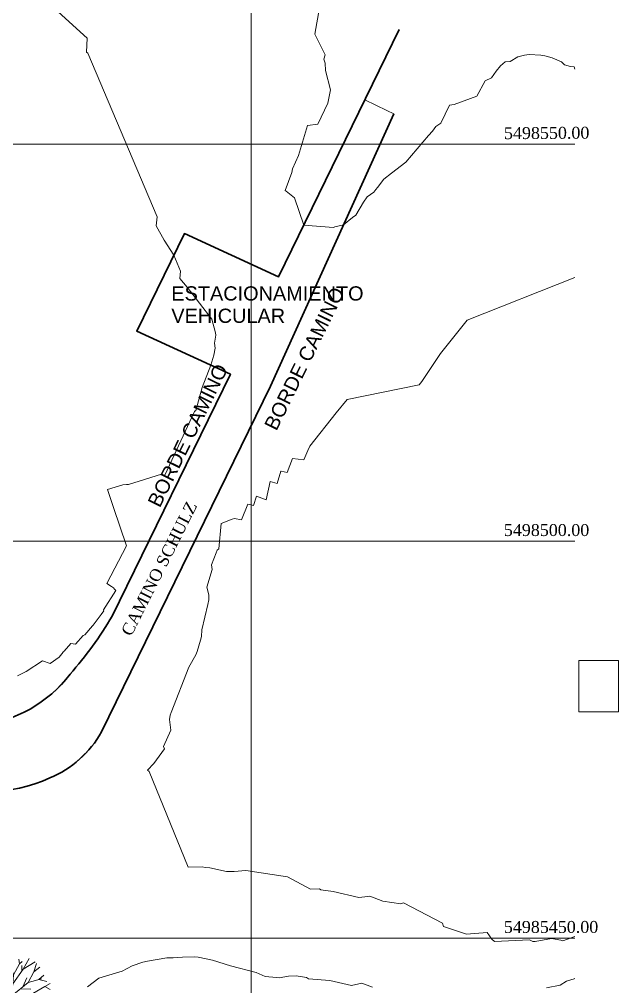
# Model space of a CAD drawing. Header units: metres. Extents: x -207 to 246, y -187 to 169.
# Drawn here: x 170.6 to 246, y -37.2 to 84.7 of the extents above; entities that cross this region are included whole.
import ezdxf

# ---------------------------------------------------------------- set-up
doc = ezdxf.new("R2010")
doc.units = ezdxf.units.M
doc.linetypes.add('Dash_2_', pattern=[0.00635, 0.003175, -0.003175])
for name, color, linetype, lineweight in [('arboles y arbustos', 7, 'Continuous', 9), ('BORDE CAMINO', 7, 'Continuous', 35), ('C-TOPO', 7, 'Continuous', 9), ('C-TOPO-MAJR', 7, 'Continuous', 35), ('C-TOPO-MINR', 7, 'Continuous', 9), ('G-ANNO-REFR', 7, 'Dash_2_', 18), ('grilla', 7, 'Continuous', 9)]:
    doc.layers.add(name, color=color, linetype=linetype, lineweight=lineweight)
doc.layers.add('PR10-ARQ-PL-001-Emplazamiento-C-1_dwg', color=7, linetype='Continuous', lineweight=9, true_color=0x767676)
doc.layers.add('TEXTO', color=5, linetype='Continuous', lineweight=9, true_color=0x0000ff)
doc.styles.add('Arial', font='arial.ttf', dxfattribs={"height": 1.792988})
doc.styles.add('Times New Roman_2', font='times.ttf', dxfattribs={"height": 1.5})
picture_1 = doc.add_image_def('image1.jpg', size_in_pixel=(603, 780))

# ---------------------------------------------------------------- blocks, each defined once
blk = doc.blocks.new('PR10-ARQ-PL-001-Emplazamiento-C-1_dwg_PR10-ARQ-PL-001-Emplazamiento-WIP-A_dwg_arbolito2-671575-PLANTA EMPLAZAMIENTO-674710-PLANTA SUPERFICIES')
at = {"layer": 'arboles y arbustos'}
for p, q in [((-1368, 3061), (-1929, 3801)), ((79, 3660), (-283, 4264)), ((1878, 2746), (565, 895)), ((1704, 3199), (1704, 2495)), ((3531, 3446), (3194, 2410)), ((-3295, 2076), (-3678, 1817)), ((-2547, 1888), (-1721, 1960)), ((2336, 1620), (1807, 496)), ((-3637, 777), (-4331, 473)), ((-1609, 271), (-2183, 115)), ((76, 1135), (516, 326)), ((2821, 188), (1534, 261)), ((-3676, -555), (-4665, -988)), ((-3269, -458), (-3616, -929)), ((-2140, -787), (-2280, -1329)), ((3068, -911), (4732, -361)), ((5457, -647), (4542, -746)), ((-4369, -2226), (-3610, -2120)), ((-716, -1292), (-1676, -1292)), ((6, -2283), (211, -3139)), ((1739, -1838), (3454, -2164)), ((4413, -1655), (5341, -1707)), ((-2796, -3175), (-3300, -4141)), ((-2328, -2920), (-1527, -2458)), ((-2023, -3367), (-2208, -5117)), ((-1156, -4443), (-1342, -5303)), ((-482, -4668), (-87, -4026)), ((3034, -3854), (4001, -4335)), ((1114, -4886), (1071, -5652))]:
    blk.add_line(p, q, dxfattribs=at)
at = {"layer": 'arboles y arbustos', "flags": 128}
for points in [[(-2560, 2465), (-1063, 1554), (-1368, 3061), (-1401, 4150)], [(1385, 3388), (661, 2007), (79, 3660), (221, 4243)], [(1322, 3974), (1385, 3388), (1728, 3690)], [(2623, 4059), (1878, 2746), (3390, 3652)], [(-3197, 2891), (-2560, 2465), (-2576, 3223)], [(-589, 2897), (-531, 2106), (-968, 2495)], [(4172, 1505), (2480, 1049), (3194, 2410), (3940, 2964)], [(-3908, 2302), (-3099, 2004), (-2078, 473)], [(-1063, 1554), (-433, 633), (-531, 2106)], [(2480, 1049), (433, -633), (661, 2007)], [(4449, 1960), (3842, 1426), (4838, 1183)], [(-4583, -358), (-3676, -555), (-2181, -197), (-3637, 777), (-4292, 1176)], [(-2181, -197), (433, -633), (-3312, 1026)], [(-1866, -1951), (433, -633), (-433, 633)], [(4577, 540), (3067, -348), (433, -633), (2646, -2675)], [(5254, 901), (4577, 540), (5249, 185)], [(-1080, -381), (-3199, -1193), (-4453, -2432)], [(-230, -3198), (433, -633), (1795, -2906)], [(997, -2297), (433, -633), (3068, -911), (4413, -1655), (5264, -2335)], [(3067, -348), (4539, -791), (5502, -1281)], [(-3623, -3597), (-2796, -3175), (-1866, -1951), (-3610, -2120), (-3954, -2795)], [(-898, -1396), (-2023, -3367), (-2901, -4596)], [(757, -2895), (997, -2297), (1284, -3142)], [(-1963, -5161), (-1156, -4443), (-230, -3198), (68, -4925)], [(2305, -4291), (1284, -3142), (1114, -4886), (1710, -5354)], [(1996, -4647), (1795, -2906), (3034, -3854), (3507, -4643)], [(4224, -2938), (2646, -2675), (3965, -3695)], [(2561, -5184), (2305, -4291), (3157, -4971)]]:
    blk.add_lwpolyline(points, dxfattribs=at)
blk = doc.blocks.new('PR10-ARQ-PL-001-Emplazamiento-C-1_dwg-674643-PLANTA SUPERFICIES')
at = {"layer": 'BORDE CAMINO', "flags": 128}
for points in [[(182.25, 9.48), (197.14, 39.95), (185.34, 45.38), (191.35, 57.68), (203.19, 52.23), (218.4, 83.37)], [(180.9, -5.12), (202.19, 38.44), (217.72, 72.74)]]:
    blk.add_lwpolyline(points, dxfattribs=at)
at = {"layer": 'BORDE CAMINO'}
for centre, radius, start, end in [((138.94, 35.28), 50.41, 318.9356, 329.2182), ((163.68, 12.31), 16.7, 276.4081, 322.5689), ((169.13, 1.56), 13.54, 292.8693, 330.4421), ((166.6, 5.88), 18.51, 245.2717, 294.8659)]:
    blk.add_arc(centre, radius, start, end, dxfattribs=at)
at = {"layer": 'C-TOPO', "flags": 128}
for points in [[(170.26, -3.04), (171.37, -2.52), (171.51, -2.43), (171.62, -2.38), (172.43, -1.92), (173.45, -1.24), (174.41, -0.49), (174.62, -0.3), (174.65, -0.27), (174.72, -0.21), (175.32, 0.33), (176.17, 1.22), (176.94, 2.16), (176.98, 2.2), (177.13, 2.38), (177.13, 2.39), (178.39, 3.9), (179.76, 5.7), (181.01, 7.5), (181.03, 7.54), (181.04, 7.56), (181.04, 7.56), (182.25, 9.48), (182.53, 10.06), (182.56, 10.12), (184.04, 13.15), (184.16, 13.4), (184.31, 13.7), (187.34, 19.89), (188.26, 21.78), (189.1, 23.49), (189.23, 23.77), (189.3, 23.91), (194.27, 34.09), (194.3, 34.15), (194.33, 34.2), (197.14, 39.95), (196.44, 40.27), (195.96, 40.49), (192.89, 41.91), (191.62, 42.49), (190.98, 42.79), (188.27, 44.04), (187.56, 44.36), (185.34, 45.38), (185.39, 45.48), (185.51, 45.73), (186.12, 46.99), (186.3, 47.36), (188.04, 50.91), (188.71, 52.29), (191.35, 57.68), (197.28, 54.95), (197.48, 54.85), (197.78, 54.72), (198.67, 54.31), (203.19, 52.23), (203.41, 52.68), (204.56, 55.03), (207.83, 61.74), (208.1, 62.28), (208.91, 63.95), (209.05, 64.22), (209.64, 65.44), (209.8, 65.75), (209.82, 65.81), (210.32, 66.83), (211.22, 68.67), (214.08, 74.52), (216.82, 73.19), (217.72, 72.74), (217.45, 72.14), (216.18, 69.34), (214.94, 66.59), (214.13, 64.8), (213.88, 64.26), (213.6, 63.63), (213.08, 62.5), (212.03, 60.17), (211.83, 59.73), (210.91, 57.69), (210.8, 57.45), (209.53, 54.65), (207.48, 50.13), (207.34, 49.82), (207.13, 49.36), (206.07, 47.01), (205.89, 46.6), (204.72, 44.03), (204.4, 43.32), (203.87, 42.15), (202.55, 39.23), (202.19, 38.44), (201.38, 36.77), (200.23, 34.44), (200.21, 34.39), (199.59, 33.12), (199.22, 32.36), (197.93, 29.73), (197.36, 28.56), (196.41, 26.62), (194.69, 23.09), (192.75, 19.13), (192.05, 17.7), (190.8, 15.13), (189.75, 12.98), (188.59, 10.62), (187.67, 8.72), (187.14, 7.64), (186.46, 6.26), (184.33, 1.9), (182.94, -0.95), (182.08, -2.71), (181.44, -4.02), (180.9, -5.12), (180.36, -5.98), (180.32, -6.06), (179.67, -6.93), (179.65, -6.95), (178.92, -7.79), (178.86, -7.85), (178.12, -8.56), (177.27, -9.26), (176.87, -9.53), (176.39, -9.86), (176.35, -9.89), (175.39, -10.44), (174.47, -10.88), (174.39, -10.91), (173.16, -11.43), (171.89, -11.86), (170.6, -12.19), (169.29, -12.44)], [(169.29, -12.44), (170.6, -12.19), (171.89, -11.86), (173.16, -11.43), (174.39, -10.91), (174.47, -10.88), (175.39, -10.44), (176.35, -9.89), (176.39, -9.86), (176.87, -9.53), (177.27, -9.26), (178.12, -8.56), (178.86, -7.85), (178.92, -7.79), (179.65, -6.95), (179.67, -6.93), (180.32, -6.06), (180.36, -5.98), (180.9, -5.12), (181.44, -4.02), (182.08, -2.71), (182.94, -0.95), (184.33, 1.9), (186.46, 6.26), (187.14, 7.64), (187.67, 8.72), (188.59, 10.62), (189.75, 12.98), (190.8, 15.13), (192.05, 17.7), (192.75, 19.13), (194.69, 23.09), (196.41, 26.62), (197.36, 28.56), (197.93, 29.73), (199.22, 32.36), (199.59, 33.12), (200.21, 34.39), (200.23, 34.44), (201.38, 36.77), (202.19, 38.44), (202.55, 39.23), (203.87, 42.15), (204.4, 43.32), (204.72, 44.03), (205.89, 46.6), (206.07, 47.01), (207.13, 49.36), (207.34, 49.82), (207.48, 50.13), (209.53, 54.65), (210.8, 57.45), (210.91, 57.69), (211.83, 59.73), (212.03, 60.17), (213.08, 62.5), (213.6, 63.63), (213.88, 64.26), (214.13, 64.8), (214.94, 66.59), (216.18, 69.34), (217.45, 72.14), (217.72, 72.74), (216.82, 73.19), (214.08, 74.52), (211.22, 68.67), (210.32, 66.83), (209.82, 65.81), (209.8, 65.75), (209.64, 65.44), (209.05, 64.22), (208.91, 63.95), (208.1, 62.28), (207.83, 61.74), (204.56, 55.03), (203.41, 52.68), (203.19, 52.23), (198.67, 54.31), (197.78, 54.72), (197.48, 54.85), (197.28, 54.95), (191.35, 57.68), (188.71, 52.29), (188.04, 50.91), (186.3, 47.36), (186.12, 46.99), (185.51, 45.73), (185.39, 45.48), (185.34, 45.38), (187.56, 44.36), (188.27, 44.04), (190.98, 42.79), (191.62, 42.49), (192.89, 41.91), (195.96, 40.49), (196.44, 40.27), (197.14, 39.95), (194.33, 34.2), (194.3, 34.15), (194.27, 34.09), (189.3, 23.91), (189.23, 23.77), (189.1, 23.49), (188.26, 21.78), (187.34, 19.89), (184.31, 13.7), (184.16, 13.4), (184.04, 13.15), (182.56, 10.12), (182.53, 10.06), (182.25, 9.48), (181.04, 7.56), (181.04, 7.56), (181.03, 7.54), (181.01, 7.5), (179.76, 5.7), (178.39, 3.9), (177.13, 2.39), (177.13, 2.38), (176.98, 2.2), (176.94, 2.16), (176.17, 1.22), (175.32, 0.33), (174.72, -0.21), (174.65, -0.27), (174.62, -0.3), (174.41, -0.49), (173.45, -1.24), (172.43, -1.92), (171.62, -2.38), (171.51, -2.43), (171.37, -2.52), (170.26, -3.04)]]:
    blk.add_lwpolyline(points, dxfattribs=at)
at = {"layer": 'C-TOPO-MAJR', "color": 1, "lineweight": 9, "true_color": 0xff0000, "flags": 128}
for points in [[(170.32, 1.97), (171.4, 2.5), (173.45, 3.85), (174.42, 3.49), (175.55, 4.32), (176.06, 4.93), (176.08, 4.96), (176.19, 5.05), (176.19, 5.05), (177.04, 6.01), (177.62, 5.93), (178.59, 7.04), (178.78, 7.12), (179.77, 8.26), (179.8, 8.27), (179.81, 8.29), (179.81, 8.29), (179.84, 8.35), (180.85, 9.7), (181.18, 10.13), (181.16, 10.22), (181.15, 10.27), (182.7, 12.71), (182.54, 12.88), (182.4, 13.03), (182.17, 13.19), (181.55, 13.6), (184.03, 18.32), (182.41, 23.18), (181.66, 25.41), (183.57, 26), (184.06, 26.04), (184.28, 26.08), (188.44, 27.36), (188.75, 27.25), (188.87, 27.24), (192.59, 35.27), (192.71, 35.33), (192.77, 35.36), (192.78, 35.4), (193.57, 38.27), (194.65, 41.1), (195.04, 42.34), (195.21, 43.23), (195.15, 43.86), (195.28, 44.86), (195.25, 45.19), (194.8, 46.9), (191.68, 50.91), (190.76, 52), (190.86, 52.95), (190.02, 54.97), (188.77, 56.86), (187.77, 58.65), (187.91, 59.79), (179.17, 80.4), (178.99, 80.52), (179.1, 82.29), (173.58, 87.34)], [(240.53, -30.88), (239.01, -31.45), (238.74, -31.34), (237.58, -31.12), (235.52, -31.51), (235.23, -31.5), (234.82, -31.3), (230.41, -31.52), (230.06, -31.21), (229.48, -30.37), (226.85, -30.59), (223.97, -29.61), (223.84, -29.21), (218.95, -26.63), (218.59, -26.77), (216.31, -26.44), (214.69, -25.82), (214.43, -25.85), (213.29, -25.97), (210.06, -25.23), (208.51, -24.99), (208.35, -24.88), (207.21, -24.91), (204.33, -23.36), (199.09, -22.59), (197.61, -22.7), (196.66, -22.68), (194.54, -22.24), (193.95, -22.19), (193.56, -22.1), (191.8, -22.16), (186.92, -10.08), (186.68, -9.91), (187.48, -9.07), (188.84, -7.24), (188.7, -6.94), (189.63, -4.91), (189.48, -3.56), (189.54, -3.01), (189.68, -2.65), (191.88, 3.06), (192.78, 4.61), (192.93, 5.01), (193.37, 6.44), (193.48, 6.92), (193.54, 7.77), (194.3, 10.93), (194.4, 11.55), (194.4, 12.16), (194.16, 13.14), (194.84, 15.35), (194.76, 15.93), (195.33, 17.47), (195.45, 17.8), (195.67, 17.96), (195.95, 21.13), (197.34, 21.71), (197.65, 21.76), (198.54, 21.62), (199.32, 23.58), (200.03, 23.4), (200.4, 24.58), (201.64, 24.13), (202.14, 26.43), (203.02, 26.2), (203.48, 27.74), (203.51, 27.74), (204.3, 27.59), (204.96, 29.33), (206.38, 29.18), (206.9, 30.34), (207.14, 30.88), (210.46, 35.08), (211.83, 36.75), (220.91, 38.63), (221.25, 39.03), (223.59, 42.57), (226.94, 46.76), (240.53, 52.14)]]:
    blk.add_lwpolyline(points, dxfattribs=at)
at = {"layer": 'C-TOPO-MINR', "color": 9, "true_color": 0xc0c0c0, "flags": 128}
for points in [[(208.37, 86.1), (207.77, 82.81), (209.06, 80.18), (208.91, 79.63), (209.05, 79.13), (209.11, 78.22), (209.73, 75.77), (209.42, 74.11), (208.13, 71.46), (206.84, 71.29), (205.72, 67.52), (204.96, 65.82), (204.89, 65.37), (204.05, 63.09), (204.14, 63.01), (205.22, 62.18), (206.36, 58.73), (210.12, 58.44), (210.28, 58.52), (211.39, 58.76), (212.49, 59.69), (212.93, 60.01), (213.91, 61.64), (214.36, 62.31), (215.21, 62.9), (215.44, 63.24), (215.64, 63.5), (216.46, 64.53), (217.41, 65.28), (219.21, 66.69), (222.09, 70.05), (222.6, 70.59), (223, 71.16), (223.62, 71.59), (224.71, 73.86), (225.3, 73.93), (228.17, 74.98), (229.23, 76.92), (230.01, 77.29), (230.59, 78.13), (231.16, 78.8), (231.75, 79.33), (232.36, 79.37), (233.33, 79.93), (234.19, 80.17), (234.76, 80.22), (236.24, 80.17), (236.75, 80.05), (237.66, 79.82), (238.83, 79.3), (239.21, 78.93), (239.98, 78.71), (240.41, 78.69), (240.53, 78.38)], [(179.12, -37.24), (180.55, -36.15), (183.52, -35.25), (184.77, -34.59), (186.12, -34.1), (186.71, -34), (189.12, -33.59), (189.91, -33.57), (191.11, -33.49), (192.58, -33.44), (193.08, -33.48), (194.86, -33.85), (197.15, -34.57), (200.37, -35.41), (201.51, -35.94), (202.92, -36.07), (203.28, -36.08), (204.47, -35.88), (205.43, -35.86), (206.73, -36.06), (206.96, -36.2), (209.66, -36.45), (212.37, -37.08), (213.68, -36.77), (215.05, -37.29)], [(236.96, -37.35), (238.68, -37.03), (239.48, -36.52), (240.42, -36.23), (240.53, -36.19)]]:
    blk.add_lwpolyline(points, dxfattribs=at)
at = {"layer": 'grilla'}
for p, q in [((199.74, 166.26), (199.74, -186.74)), ((-73.08, 68.92), (240.53, 68.92)), ((-14.07, 18.92), (240.53, 18.92)), ((-207.18, -31.08), (240.53, -31.08))]:
    blk.add_line(p, q, dxfattribs=at)
at = {"xscale": 0.001, "yscale": 0.001, "zscale": 0.001}
blk.add_blockref('PR10-ARQ-PL-001-Emplazamiento-C-1_dwg_PR10-ARQ-PL-001-Emplazamiento-WIP-A_dwg_arbolito2-671575-PLANTA EMPLAZAMIENTO-674710-PLANTA SUPERFICIES', (169.17, -37.73), dxfattribs=at)
at = {"layer": 'TEXTO', "color": 7, "insert": (231.58, 71.07), "char_height": 1.5, "width": 12.8897, "attachment_point": 1, "rotation": 0.3432, "line_spacing_factor": 1.029793, "style": 'Times New Roman_2'}
blk.add_mtext('5498550.00', dxfattribs=at)
at = {"layer": 'TEXTO', "insert": (189.69, 51.03), "char_height": 1.793, "width": 24.3711, "attachment_point": 1, "line_spacing_factor": 0.941778, "style": 'Arial'}
blk.add_mtext('ESTACIONAMIENTO\\PVEHICULAR', dxfattribs=at)
at = {"layer": 'TEXTO', "attachment_point": 1}
for s, insert, char_height, width, rotation, line_spacing_factor, style in [('BORDE CAMINO', (201.32, 33.51), 1.793, 20.936, 63.8731, 0.941778, 'Arial'), ('BORDE CAMINO', (186.63, 23.83), 1.793, 20.936, 63.8731, 0.941778, 'Arial'), ('CAMINO SCHULZ', (183.3, 7.52), 1.5, 22.0481, 63.2417, 1.029793, 'Times New Roman_2')]:
    blk.add_mtext(s, dxfattribs=dict(at, insert=insert, char_height=char_height, width=width, rotation=rotation, line_spacing_factor=line_spacing_factor, style=style))
at = {"layer": 'TEXTO', "color": 7, "char_height": 1.5, "attachment_point": 1, "line_spacing_factor": 1.029793, "style": 'Times New Roman_2'}
for s, insert, width in [('5498500.00', (231.57, 21.07), 12.8897), ('54985450.00', (231.57, -28.93), 14.2465)]:
    blk.add_mtext(s, dxfattribs=dict(at, insert=insert, width=width))

msp = doc.modelspace()

# ---------------------------------------------------------------- linework, layer by layer
at = {"layer": 'C-TOPO'}
for p, q in [((211.22, 68.67), (214.08, 74.52)), ((214.08, 74.52), (211.22, 68.67)), ((214.08, 74.52), (216.82, 73.19)), ((216.82, 73.19), (214.08, 74.52)), ((216.82, 73.19), (217.72, 72.74)), ((217.72, 72.74), (216.82, 73.19)), ((217.45, 72.14), (216.18, 69.34)), ((216.18, 69.34), (217.45, 72.14)), ((217.72, 72.74), (217.45, 72.14)), ((217.45, 72.14), (217.72, 72.74)), ((210.32, 66.83), (211.22, 68.67)), ((211.22, 68.67), (210.32, 66.83)), ((216.18, 69.34), (214.94, 66.59)), ((214.94, 66.59), (216.18, 69.34)), ((209.82, 65.81), (210.32, 66.83)), ((210.32, 66.83), (209.82, 65.81)), ((214.94, 66.59), (214.13, 64.8)), ((214.13, 64.8), (214.94, 66.59)), ((209.05, 64.22), (209.64, 65.44)), ((209.64, 65.44), (209.05, 64.22)), ((209.64, 65.44), (209.8, 65.75)), ((209.8, 65.75), (209.64, 65.44)), ((209.8, 65.75), (209.82, 65.81)), ((209.82, 65.81), (209.8, 65.75)), ((214.13, 64.8), (213.88, 64.26)), ((213.88, 64.26), (214.13, 64.8)), ((208.1, 62.28), (208.91, 63.95)), ((208.91, 63.95), (208.1, 62.28)), ((208.91, 63.95), (209.05, 64.22)), ((209.05, 64.22), (208.91, 63.95)), ((213.6, 63.63), (213.08, 62.5)), ((213.08, 62.5), (213.6, 63.63)), ((213.88, 64.26), (213.6, 63.63)), ((213.6, 63.63), (213.88, 64.26)), ((207.83, 61.74), (208.1, 62.28)), ((208.1, 62.28), (207.83, 61.74)), ((213.08, 62.5), (212.03, 60.17)), ((212.03, 60.17), (213.08, 62.5)), ((204.56, 55.03), (207.83, 61.74)), ((207.83, 61.74), (204.56, 55.03)), ((211.83, 59.73), (210.91, 57.69)), ((210.91, 57.69), (211.83, 59.73)), ((212.03, 60.17), (211.83, 59.73)), ((211.83, 59.73), (212.03, 60.17)), ((188.71, 52.29), (191.35, 57.68)), ((191.35, 57.68), (188.71, 52.29)), ((191.35, 57.68), (197.28, 54.95)), ((197.28, 54.95), (191.35, 57.68)), ((210.8, 57.45), (209.53, 54.65)), ((209.53, 54.65), (210.8, 57.45)), ((210.91, 57.69), (210.8, 57.45)), ((210.8, 57.45), (210.91, 57.69)), ((197.28, 54.95), (197.48, 54.85)), ((197.48, 54.85), (197.28, 54.95)), ((197.48, 54.85), (197.78, 54.72)), ((197.78, 54.72), (197.48, 54.85)), ((203.41, 52.68), (204.56, 55.03)), ((204.56, 55.03), (203.41, 52.68)), ((197.78, 54.72), (198.67, 54.31)), ((198.67, 54.31), (197.78, 54.72)), ((198.67, 54.31), (203.19, 52.23)), ((203.19, 52.23), (198.67, 54.31)), ((209.53, 54.65), (207.48, 50.13)), ((207.48, 50.13), (209.53, 54.65)), ((203.19, 52.23), (203.41, 52.68)), ((203.41, 52.68), (203.19, 52.23)), ((188.04, 50.91), (188.71, 52.29)), ((188.71, 52.29), (188.04, 50.91)), ((186.3, 47.36), (188.04, 50.91)), ((188.04, 50.91), (186.3, 47.36)), ((207.48, 50.13), (207.34, 49.82)), ((207.34, 49.82), (207.48, 50.13)), ((207.13, 49.36), (206.07, 47.01)), ((206.07, 47.01), (207.13, 49.36)), ((207.34, 49.82), (207.13, 49.36)), ((207.13, 49.36), (207.34, 49.82)), ((185.51, 45.73), (186.12, 46.99)), ((186.12, 46.99), (185.51, 45.73)), ((186.12, 46.99), (186.3, 47.36)), ((186.3, 47.36), (186.12, 46.99)), ((205.89, 46.6), (204.72, 44.03)), ((204.72, 44.03), (205.89, 46.6)), ((206.07, 47.01), (205.89, 46.6)), ((205.89, 46.6), (206.07, 47.01)), ((185.34, 45.38), (185.39, 45.48)), ((185.39, 45.48), (185.34, 45.38)), ((187.56, 44.36), (185.34, 45.38)), ((185.34, 45.38), (187.56, 44.36)), ((185.39, 45.48), (185.51, 45.73)), ((185.51, 45.73), (185.39, 45.48)), ((188.27, 44.04), (187.56, 44.36)), ((187.56, 44.36), (188.27, 44.04)), ((190.98, 42.79), (188.27, 44.04)), ((188.27, 44.04), (190.98, 42.79)), ((204.72, 44.03), (204.4, 43.32)), ((204.4, 43.32), (204.72, 44.03)), ((191.62, 42.49), (190.98, 42.79)), ((190.98, 42.79), (191.62, 42.49)), ((204.4, 43.32), (203.87, 42.15)), ((203.87, 42.15), (204.4, 43.32)), ((192.89, 41.91), (191.62, 42.49)), ((191.62, 42.49), (192.89, 41.91)), ((195.96, 40.49), (192.89, 41.91)), ((192.89, 41.91), (195.96, 40.49)), ((203.87, 42.15), (202.55, 39.23)), ((202.55, 39.23), (203.87, 42.15)), ((196.44, 40.27), (195.96, 40.49)), ((195.96, 40.49), (196.44, 40.27)), ((197.14, 39.95), (196.44, 40.27)), ((196.44, 40.27), (197.14, 39.95)), ((194.33, 34.2), (197.14, 39.95)), ((197.14, 39.95), (194.33, 34.2)), ((202.55, 39.23), (202.19, 38.44)), ((202.19, 38.44), (202.55, 39.23)), ((202.19, 38.44), (201.38, 36.77)), ((201.38, 36.77), (202.19, 38.44)), ((201.38, 36.77), (200.23, 34.44)), ((200.23, 34.44), (201.38, 36.77)), ((194.27, 34.09), (194.3, 34.15)), ((194.3, 34.15), (194.27, 34.09)), ((194.3, 34.15), (194.33, 34.2)), ((194.33, 34.2), (194.3, 34.15)), ((200.21, 34.39), (199.59, 33.12)), ((199.59, 33.12), (200.21, 34.39)), ((200.23, 34.44), (200.21, 34.39)), ((200.21, 34.39), (200.23, 34.44)), ((189.3, 23.91), (194.27, 34.09)), ((194.27, 34.09), (189.3, 23.91)), ((199.59, 33.12), (199.22, 32.36)), ((199.22, 32.36), (199.59, 33.12)), ((199.22, 32.36), (197.93, 29.73)), ((197.93, 29.73), (199.22, 32.36)), ((197.93, 29.73), (197.36, 28.56)), ((197.36, 28.56), (197.93, 29.73)), ((197.36, 28.56), (196.41, 26.62)), ((196.41, 26.62), (197.36, 28.56)), ((196.41, 26.62), (194.69, 23.09)), ((194.69, 23.09), (196.41, 26.62)), ((188.26, 21.78), (189.1, 23.49)), ((189.1, 23.49), (188.26, 21.78)), ((189.1, 23.49), (189.23, 23.77)), ((189.23, 23.77), (189.1, 23.49)), ((189.23, 23.77), (189.3, 23.91)), ((189.3, 23.91), (189.23, 23.77)), ((194.69, 23.09), (192.75, 19.13)), ((192.75, 19.13), (194.69, 23.09)), ((187.34, 19.89), (188.26, 21.78)), ((188.26, 21.78), (187.34, 19.89)), ((184.31, 13.7), (187.34, 19.89)), ((187.34, 19.89), (184.31, 13.7)), ((192.75, 19.13), (192.05, 17.7)), ((192.05, 17.7), (192.75, 19.13)), ((192.05, 17.7), (190.8, 15.13)), ((190.8, 15.13), (192.05, 17.7)), ((190.8, 15.13), (189.75, 12.98)), ((189.75, 12.98), (190.8, 15.13)), ((184.16, 13.4), (184.31, 13.7)), ((184.31, 13.7), (184.16, 13.4)), ((182.56, 10.12), (184.04, 13.15)), ((184.04, 13.15), (182.56, 10.12)), ((184.04, 13.15), (184.16, 13.4)), ((184.16, 13.4), (184.04, 13.15)), ((189.75, 12.98), (188.59, 10.62)), ((188.59, 10.62), (189.75, 12.98)), ((182.25, 9.48), (182.53, 10.06)), ((182.53, 10.06), (182.25, 9.48)), ((182.53, 10.06), (182.56, 10.12)), ((182.56, 10.12), (182.53, 10.06)), ((188.59, 10.62), (187.67, 8.72)), ((187.67, 8.72), (188.59, 10.62)), ((181.04, 7.56), (182.25, 9.48)), ((182.25, 9.48), (181.04, 7.56)), ((187.67, 8.72), (187.14, 7.64)), ((187.14, 7.64), (187.67, 8.72)), ((179.76, 5.7), (181.01, 7.5)), ((181.01, 7.5), (179.76, 5.7)), ((181.01, 7.5), (181.03, 7.54)), ((181.03, 7.54), (181.01, 7.5)), ((181.03, 7.54), (181.04, 7.56)), ((181.04, 7.56), (181.03, 7.54)), ((181.04, 7.56), (181.04, 7.56)), ((181.04, 7.56), (181.04, 7.56)), ((187.14, 7.64), (186.46, 6.26)), ((186.46, 6.26), (187.14, 7.64)), ((186.46, 6.26), (184.33, 1.9)), ((184.33, 1.9), (186.46, 6.26)), ((178.39, 3.9), (179.76, 5.7)), ((179.76, 5.7), (178.39, 3.9)), ((177.13, 2.39), (178.39, 3.9)), ((178.39, 3.9), (177.13, 2.39)), ((176.17, 1.22), (176.94, 2.16)), ((176.94, 2.16), (176.17, 1.22)), ((176.94, 2.16), (176.98, 2.2)), ((176.98, 2.2), (176.94, 2.16)), ((176.98, 2.2), (177.13, 2.38)), ((177.13, 2.38), (176.98, 2.2)), ((177.13, 2.38), (177.13, 2.39)), ((177.13, 2.39), (177.13, 2.38)), ((184.33, 1.9), (182.94, -0.95)), ((182.94, -0.95), (184.33, 1.9)), ((174.72, -0.21), (175.32, 0.33)), ((175.32, 0.33), (174.72, -0.21)), ((175.32, 0.33), (176.17, 1.22)), ((176.17, 1.22), (175.32, 0.33)), ((173.45, -1.24), (174.41, -0.49)), ((174.41, -0.49), (173.45, -1.24)), ((174.41, -0.49), (174.62, -0.3)), ((174.62, -0.3), (174.41, -0.49)), ((174.62, -0.3), (174.65, -0.27)), ((174.65, -0.27), (174.62, -0.3)), ((174.65, -0.27), (174.72, -0.21)), ((174.72, -0.21), (174.65, -0.27)), ((182.94, -0.95), (182.08, -2.71)), ((182.08, -2.71), (182.94, -0.95)), ((171.37, -2.52), (171.51, -2.43)), ((171.51, -2.43), (171.37, -2.52)), ((171.51, -2.43), (171.62, -2.38)), ((171.62, -2.38), (171.51, -2.43)), ((171.62, -2.38), (172.43, -1.92)), ((172.43, -1.92), (171.62, -2.38)), ((172.43, -1.92), (173.45, -1.24)), ((173.45, -1.24), (172.43, -1.92)), ((170.26, -3.04), (171.37, -2.52)), ((171.37, -2.52), (170.26, -3.04)), ((182.08, -2.71), (181.44, -4.02)), ((181.44, -4.02), (182.08, -2.71)), ((181.44, -4.02), (180.9, -5.12)), ((180.9, -5.12), (181.44, -4.02)), ((180.32, -6.06), (179.67, -6.93)), ((179.67, -6.93), (180.32, -6.06)), ((180.36, -5.98), (180.32, -6.06)), ((180.32, -6.06), (180.36, -5.98)), ((180.9, -5.12), (180.36, -5.98)), ((180.36, -5.98), (180.9, -5.12)), ((179.65, -6.95), (178.92, -7.79)), ((178.92, -7.79), (179.65, -6.95)), ((179.67, -6.93), (179.65, -6.95)), ((179.65, -6.95), (179.67, -6.93)), ((178.86, -7.85), (178.12, -8.56)), ((178.12, -8.56), (178.86, -7.85)), ((178.92, -7.79), (178.86, -7.85)), ((178.86, -7.85), (178.92, -7.79)), ((176.87, -9.53), (176.39, -9.86)), ((176.39, -9.86), (176.87, -9.53)), ((177.27, -9.26), (176.87, -9.53)), ((176.87, -9.53), (177.27, -9.26)), ((178.12, -8.56), (177.27, -9.26)), ((177.27, -9.26), (178.12, -8.56)), ((174.39, -10.91), (173.16, -11.43)), ((173.16, -11.43), (174.39, -10.91)), ((174.47, -10.88), (174.39, -10.91)), ((174.39, -10.91), (174.47, -10.88)), ((175.39, -10.44), (174.47, -10.88)), ((174.47, -10.88), (175.39, -10.44)), ((176.35, -9.89), (175.39, -10.44)), ((175.39, -10.44), (176.35, -9.89)), ((176.39, -9.86), (176.35, -9.89)), ((176.35, -9.89), (176.39, -9.86)), ((171.89, -11.86), (170.6, -12.19)), ((170.6, -12.19), (171.89, -11.86)), ((173.16, -11.43), (171.89, -11.86)), ((171.89, -11.86), (173.16, -11.43)), ((170.6, -12.19), (169.29, -12.44)), ((169.29, -12.44), (170.6, -12.19))]:
    msp.add_line(p, q, dxfattribs=at)
at = {"layer": 'C-TOPO-MAJR', "color": 1, "lineweight": 9, "true_color": 0xff0000, "flags": 128}
for points in [[(173.58, 87.34), (179.1, 82.29), (178.99, 80.52), (179.17, 80.4), (187.91, 59.79), (187.77, 58.65), (188.77, 56.86), (190.02, 54.97)], [(194.65, 41.1), (195.04, 42.34), (195.21, 43.23), (195.15, 43.86), (195.28, 44.86), (195.25, 45.19), (194.8, 46.9), (191.68, 50.91), (190.76, 52), (190.86, 52.95), (190.02, 54.97)], [(240.53, -30.88), (239.01, -31.45), (238.74, -31.34), (237.58, -31.12), (235.52, -31.51), (235.23, -31.5), (234.82, -31.3), (230.41, -31.52), (230.06, -31.21), (229.48, -30.37), (226.85, -30.59), (223.97, -29.61), (223.84, -29.21), (218.95, -26.63), (218.59, -26.77), (216.31, -26.44), (214.69, -25.82), (214.43, -25.85), (213.29, -25.97), (210.06, -25.23), (208.51, -24.99), (208.35, -24.88), (207.21, -24.91), (204.33, -23.36), (199.09, -22.59), (197.61, -22.7), (196.66, -22.68), (194.54, -22.24), (193.95, -22.19), (193.56, -22.1), (191.8, -22.16), (186.92, -10.08), (186.68, -9.91), (187.48, -9.07), (188.84, -7.24), (188.7, -6.94), (189.63, -4.91), (189.48, -3.56), (189.54, -3.01), (189.68, -2.65), (191.88, 3.06), (192.78, 4.61), (192.93, 5.01), (193.37, 6.44), (193.48, 6.92), (193.54, 7.77), (194.3, 10.93), (194.4, 11.55), (194.4, 12.16), (194.16, 13.14), (194.84, 15.35), (194.76, 15.93), (195.33, 17.47), (195.45, 17.8), (195.67, 17.96), (195.95, 21.13), (197.34, 21.71), (197.65, 21.76), (198.54, 21.62), (199.32, 23.58), (200.03, 23.4), (200.4, 24.58), (201.64, 24.13), (202.14, 26.43), (203.02, 26.2), (203.48, 27.74), (203.51, 27.74), (204.3, 27.59), (204.96, 29.33), (206.38, 29.18), (206.9, 30.34), (207.14, 30.88), (210.46, 35.08), (211.83, 36.75), (220.91, 38.63), (221.25, 39.03), (223.59, 42.57), (226.94, 46.76), (240.53, 52.14)], [(170.32, 1.97), (171.4, 2.5), (173.45, 3.85), (174.42, 3.49), (175.55, 4.32), (176.06, 4.93), (176.08, 4.96), (176.19, 5.05), (176.19, 5.05), (177.04, 6.01), (177.62, 5.93), (178.59, 7.04), (178.78, 7.12), (179.77, 8.26), (179.8, 8.27), (179.81, 8.29), (179.81, 8.29), (179.84, 8.35), (180.85, 9.7), (181.18, 10.13), (181.16, 10.22), (181.15, 10.27), (182.7, 12.71), (182.54, 12.88), (182.4, 13.03), (182.17, 13.19), (181.55, 13.6), (184.03, 18.32), (182.41, 23.18), (181.66, 25.41), (183.57, 26), (184.06, 26.04), (184.28, 26.08), (188.44, 27.36), (188.75, 27.25), (188.87, 27.24), (192.59, 35.27), (192.71, 35.33), (192.77, 35.36), (192.78, 35.4), (193.57, 38.27), (194.65, 41.1)]]:
    msp.add_lwpolyline(points, dxfattribs=at)
at = {"layer": 'C-TOPO-MINR', "color": 9, "true_color": 0xc0c0c0, "flags": 128}
for points in [[(208.37, 86.1), (207.77, 82.81), (209.06, 80.18), (208.91, 79.63), (209.05, 79.13), (209.11, 78.22), (209.73, 75.77), (209.42, 74.11), (208.13, 71.46), (206.84, 71.29), (205.72, 67.52), (204.96, 65.82), (204.89, 65.37), (204.05, 63.09), (204.14, 63.01), (205.22, 62.18), (206.36, 58.73)], [(211.39, 58.76), (212.49, 59.69), (212.93, 60.01), (213.91, 61.64), (214.36, 62.31), (215.21, 62.9), (215.44, 63.24), (215.64, 63.5), (216.46, 64.53), (217.41, 65.28), (219.21, 66.69), (222.09, 70.05), (222.6, 70.59), (223, 71.16), (223.62, 71.59), (224.71, 73.86), (225.3, 73.93), (228.17, 74.98), (229.23, 76.92), (230.01, 77.29), (230.59, 78.13), (231.16, 78.8), (231.75, 79.33), (232.36, 79.37), (233.33, 79.93), (234.19, 80.17), (234.76, 80.22), (236.24, 80.17), (236.75, 80.05), (237.66, 79.82), (238.83, 79.3), (239.21, 78.93), (239.98, 78.71), (240.41, 78.69), (240.53, 78.38)], [(206.36, 58.73), (210.12, 58.44), (210.28, 58.52), (211.39, 58.76)], [(179.12, -37.24), (180.55, -36.15), (183.52, -35.25), (184.77, -34.59), (186.12, -34.1), (186.71, -34), (189.12, -33.59), (189.91, -33.57), (191.11, -33.49), (192.58, -33.44), (193.08, -33.48), (194.86, -33.85), (197.15, -34.57), (200.37, -35.41), (201.51, -35.94), (202.92, -36.07), (203.28, -36.08), (204.47, -35.88), (205.43, -35.86), (206.73, -36.06), (206.96, -36.2), (209.66, -36.45), (212.37, -37.08), (213.68, -36.77), (215.05, -37.29)], [(236.96, -37.35), (238.68, -37.03), (239.48, -36.52), (240.42, -36.23), (240.53, -36.19)]]:
    msp.add_lwpolyline(points, dxfattribs=at)

# ---------------------------------------------------------------- block references
at = {"layer": 'PR10-ARQ-PL-001-Emplazamiento-C-1_dwg', "color": 7}
msp.add_blockref('PR10-ARQ-PL-001-Emplazamiento-C-1_dwg-674643-PLANTA SUPERFICIES', (0, 0), dxfattribs=at)

# ---------------------------------------------------------------- pictures from other files: only their frames are drawn
at = {"layer": 'G-ANNO-REFR'}
image = msp.add_image(picture_1, insert=(241.03, -2.6), size_in_units=(5, 6.47), dxfattribs=at)
image.dxf.flags = 7

doc.saveas('drawing.dxf')
